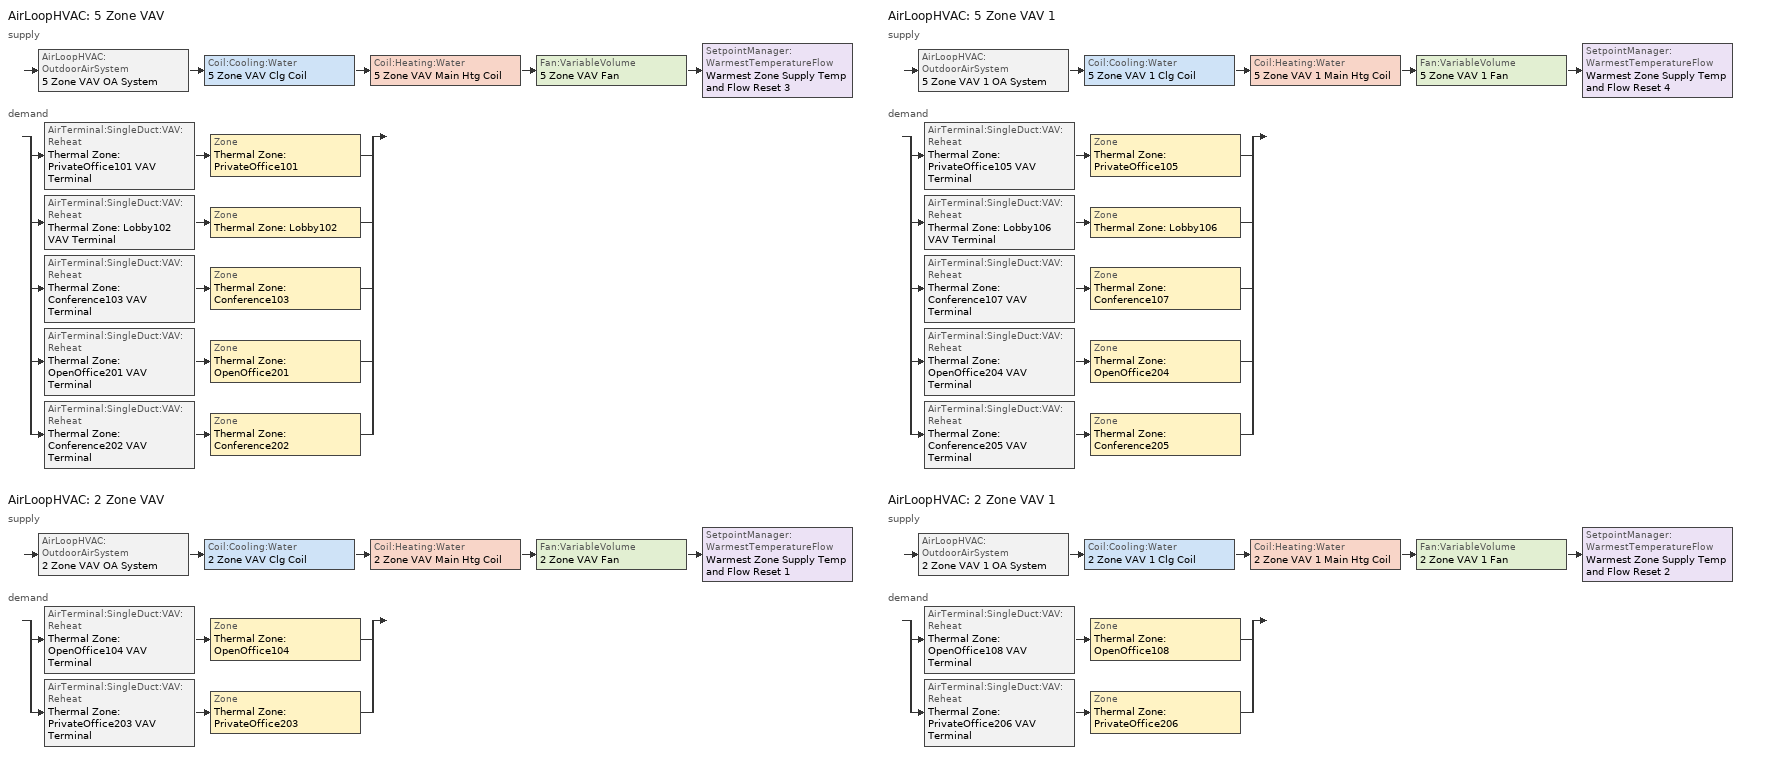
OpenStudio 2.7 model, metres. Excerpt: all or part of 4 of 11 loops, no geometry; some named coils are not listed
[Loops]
AirLoopHVAC '5 Zone VAV'
 supply: AirLoopHVAC:OutdoorAirSystem '5 Zone VAV OA System' > Coil:Cooling:Water '5 Zone VAV Clg Coil' > Coil:Heating:Water '5 Zone VAV Main Htg Coil' > Fan:VariableVolume '5 Zone VAV Fan' > SetpointManager:WarmestTemperatureFlow 'Warmest Zone Supply Temp and Flow Reset 3'
 demand: split
  | AirTerminal:SingleDuct:VAV:Reheat 'Thermal Zone: PrivateOffice101 VAV Terminal' > Zone 'Thermal Zone: PrivateOffice101'
  | AirTerminal:SingleDuct:VAV:Reheat 'Thermal Zone: Lobby102 VAV Terminal' > Zone 'Thermal Zone: Lobby102'
  | AirTerminal:SingleDuct:VAV:Reheat 'Thermal Zone: Conference103 VAV Terminal' > Zone 'Thermal Zone: Conference103'
  | AirTerminal:SingleDuct:VAV:Reheat 'Thermal Zone: OpenOffice201 VAV Terminal' > Zone 'Thermal Zone: OpenOffice201'
  | AirTerminal:SingleDuct:VAV:Reheat 'Thermal Zone: Conference202 VAV Terminal' > Zone 'Thermal Zone: Conference202'
AirLoopHVAC '2 Zone VAV'
 supply: AirLoopHVAC:OutdoorAirSystem '2 Zone VAV OA System' > Coil:Cooling:Water '2 Zone VAV Clg Coil' > Coil:Heating:Water '2 Zone VAV Main Htg Coil' > Fan:VariableVolume '2 Zone VAV Fan' > SetpointManager:WarmestTemperatureFlow 'Warmest Zone Supply Temp and Flow Reset 1'
 demand: split
  | AirTerminal:SingleDuct:VAV:Reheat 'Thermal Zone: OpenOffice104 VAV Terminal' > Zone 'Thermal Zone: OpenOffice104'
  | AirTerminal:SingleDuct:VAV:Reheat 'Thermal Zone: PrivateOffice203 VAV Terminal' > Zone 'Thermal Zone: PrivateOffice203'
AirLoopHVAC '5 Zone VAV 1'
 supply: AirLoopHVAC:OutdoorAirSystem '5 Zone VAV 1 OA System' > Coil:Cooling:Water '5 Zone VAV 1 Clg Coil' > Coil:Heating:Water '5 Zone VAV 1 Main Htg Coil' > Fan:VariableVolume '5 Zone VAV 1 Fan' > SetpointManager:WarmestTemperatureFlow 'Warmest Zone Supply Temp and Flow Reset 4'
 demand: split
  | AirTerminal:SingleDuct:VAV:Reheat 'Thermal Zone: PrivateOffice105 VAV Terminal' > Zone 'Thermal Zone: PrivateOffice105'
  | AirTerminal:SingleDuct:VAV:Reheat 'Thermal Zone: Lobby106 VAV Terminal' > Zone 'Thermal Zone: Lobby106'
  | AirTerminal:SingleDuct:VAV:Reheat 'Thermal Zone: Conference107 VAV Terminal' > Zone 'Thermal Zone: Conference107'
  | AirTerminal:SingleDuct:VAV:Reheat 'Thermal Zone: OpenOffice204 VAV Terminal' > Zone 'Thermal Zone: OpenOffice204'
  | AirTerminal:SingleDuct:VAV:Reheat 'Thermal Zone: Conference205 VAV Terminal' > Zone 'Thermal Zone: Conference205'
AirLoopHVAC '2 Zone VAV 1'
 supply: AirLoopHVAC:OutdoorAirSystem '2 Zone VAV 1 OA System' > Coil:Cooling:Water '2 Zone VAV 1 Clg Coil' > Coil:Heating:Water '2 Zone VAV 1 Main Htg Coil' > Fan:VariableVolume '2 Zone VAV 1 Fan' > SetpointManager:WarmestTemperatureFlow 'Warmest Zone Supply Temp and Flow Reset 2'
 demand: split
  | AirTerminal:SingleDuct:VAV:Reheat 'Thermal Zone: OpenOffice108 VAV Terminal' > Zone 'Thermal Zone: OpenOffice108'
  | AirTerminal:SingleDuct:VAV:Reheat 'Thermal Zone: PrivateOffice206 VAV Terminal' > Zone 'Thermal Zone: PrivateOffice206'
[Sizing:Zone] Zone Cooling Design Supply Air Temperature Input Method=SupplyAirTemperature; Zone Cooling Design Supply Air Temperature {C}=12.8; Zone Cooling Design Supply Air Temperature Difference {deltaC}=11.11; Zone Heating Design Supply Air Temperature Input Method=SupplyAirTemperature; Zone Heating Design Supply Air Temperature {C}=40; Zone Heating Design Supply Air Temperature Difference {deltaC}=11.11; Zone Cooling Design Supply Air Humidity Ratio {kg-H2O/kg-air}=0.0085; Zone Heating Design Supply Air Humidity Ratio {kg-H2O/kg-air}=0.008; Cooling Design Air Flow Method=DesignDayWithLimit; Heating Design Air Flow Method=DesignDay; Account for Dedicated Outdoor Air System=Yes; Dedicated Outdoor Air System Control Strategy=NeutralSupplyAir; Dedicated Outdoor Air Low Setpoint Temperature for Design {C}=autosize; Dedicated Outdoor Air High Setpoint Temperature for Design {C}=autosize
Thermal Zone: OpenOffice201; Thermal Zone: Conference202; Thermal Zone: Conference205; Thermal Zone: PrivateOffice101; Thermal Zone: Conference107; Thermal Zone: Conference103; Thermal Zone: OpenOffice204; Thermal Zone: OpenOffice108; Thermal Zone: PrivateOffice105; Thermal Zone: Lobby106; Thermal Zone: PrivateOffice203; Thermal Zone: PrivateOffice206; Thermal Zone: Lobby102; Thermal Zone: OpenOffice104
[Zone equipment]
Thermal Zone: OpenOffice201: Thermal Zone: OpenOffice201 VAV Terminal
Thermal Zone: Conference202: Thermal Zone: Conference202 VAV Terminal
Thermal Zone: Conference205: Thermal Zone: Conference205 VAV Terminal
Thermal Zone: PrivateOffice101: Thermal Zone: PrivateOffice101 VAV Terminal
Thermal Zone: Conference107: Thermal Zone: Conference107 VAV Terminal
Thermal Zone: Conference103: Thermal Zone: Conference103 VAV Terminal
Thermal Zone: OpenOffice204: Thermal Zone: OpenOffice204 VAV Terminal
Thermal Zone: OpenOffice108: Thermal Zone: OpenOffice108 VAV Terminal
Thermal Zone: PrivateOffice105: Thermal Zone: PrivateOffice105 VAV Terminal
Thermal Zone: Lobby106: Thermal Zone: Lobby106 VAV Terminal
Thermal Zone: PrivateOffice203: Thermal Zone: PrivateOffice203 VAV Terminal
Thermal Zone: PrivateOffice206: Thermal Zone: PrivateOffice206 VAV Terminal
Thermal Zone: Lobby102: Thermal Zone: Lobby102 VAV Terminal
Thermal Zone: OpenOffice104: Thermal Zone: OpenOffice104 VAV Terminal
[AirLoopHVAC] Availability Schedule=Always On Discrete; Design Supply Air Flow Rate {m3/s}=AutoSize
5 Zone VAV; 2 Zone VAV; 5 Zone VAV 1; 2 Zone VAV 1
[Sizing:System] Type of Load to Size On=Sensible; Design Outdoor Air Flow Rate {m3/s}=Autosize; Central Heating Maximum System Air Flow Ratio=0.3; Preheat Design Temperature {C}=7; Preheat Design Humidity Ratio {kg-H2O/kg-Air}=0.008; Precool Design Temperature {C}=12.8; Precool Design Humidity Ratio {kg-H2O/kg-Air}=0.008; Central Cooling Design Supply Air Temperature {C}=12.8; Central Heating Design Supply Air Temperature {C}=12.8; Sizing Option=Coincident; 100% Outdoor Air in Cooling=No; 100% Outdoor Air in Heating=No; Central Cooling Design Supply Air Humidity Ratio {kg-H2O/kg-Air}=0.0085; Central Heating Design Supply Air Humidity Ratio {kg-H2O/kg-Air}=0.008; Cooling Design Air Flow Method=DesignDay; Cooling Design Air Flow Rate {m3/s}=0; Heating Design Air Flow Method=DesignDay; Heating Design Air Flow Rate {m3/s}=0; System Outdoor Air Method=ZoneSum; Zone Maximum Outdoor Air Fraction=1; Cooling Supply Air Flow Rate Per Floor Area {m3/s-m2}=0.00996765; Cooling Fraction of Autosized Cooling Supply Air Flow Rate=1; Cooling Supply Air Flow Rate Per Unit Cooling Capacity {m3/s-W}=3.94755e-05; Heating Supply Air Flow Rate Per Floor Area {m3/s-m2}=0.00996765; Heating Fraction of Autosized Heating Supply Air Flow Rate=1; Heating Fraction of Autosized Cooling Supply Air Flow Rate=1; Heating Supply Air Flow Rate Per Unit Heating Capacity {m3/s-W}=3.15882e-05; Cooling Design Capacity Method=CoolingDesignCapacity; Cooling Design Capacity {W}=autosize; Cooling Design Capacity Per Floor Area {W/m2}=234.7; Fraction of Autosized Cooling Design Capacity=1; Heating Design Capacity Method=HeatingDesignCapacity; Heating Design Capacity {W}=autosize; Heating Design Capacity Per Floor Area {W/m2}=157; Fraction of Autosized Heating Design Capacity=1; Central Cooling Capacity Control Method=OnOff
5 Zone VAV; 2 Zone VAV; 5 Zone VAV 1; 2 Zone VAV 1
[Fan:VariableVolume] Availability Schedule=Always On Discrete; Pressure Rise {Pa}=1245.44; Maximum Flow Rate {m3/s}=Autosize; Fan Power Minimum Flow Rate Input Method=Fraction; Fan Power Minimum Flow Fraction=0.25; Fan Power Minimum Air Flow Rate {m3/s}=0; Motor In Airstream Fraction=1; Fan Power Coefficient 1=0.0407599; Fan Power Coefficient 2=0.088045; Fan Power Coefficient 3=-0.0729261; Fan Power Coefficient 4=0.94374; Fan Power Coefficient 5=0
Name | Fan Total Efficiency | Motor Efficiency
5 Zone VAV Fan; 5 Zone VAV 1 Fan; 2 Zone VAV 1 Fan | 0.616556 | 0.895
2 Zone VAV Fan | 0.595889 | 0.865
[Controller:OutdoorAir] Minimum Outdoor Air Flow Rate {m3/s}=0; Maximum Outdoor Air Flow Rate {m3/s}=Autosize; Economizer Control Type=DifferentialDryBulb; Economizer Control Action Type=ModulateFlow; Economizer Minimum Limit Dry-Bulb Temperature {C}=-100; Lockout Type=NoLockout; Minimum Limit Type=FixedMinimum; High Humidity Control=No; Heat Recovery Bypass Control Type=BypassWhenOAFlowGreaterThanMinimum
Name | Controller Mechanical Ventilation
5 Zone VAV OA Controller | 5 Zone VAV Vent Controller
2 Zone VAV OA Controller | 2 Zone VAV Vent Controller
5 Zone VAV 1 OA Controller | 5 Zone VAV 1 Vent Controller
2 Zone VAV 1 OA Controller | 2 Zone VAV 1 Vent Controller
[Controller:MechanicalVentilation] Availability Schedule=Always On Discrete; Demand Controlled Ventilation=Yes; System Outdoor Air Method=ZoneSum
5 Zone VAV Vent Controller; 2 Zone VAV Vent Controller; 5 Zone VAV 1 Vent Controller; 2 Zone VAV 1 Vent Controller
[AirLoopHVAC:OutdoorAirSystem]
Name | Controller
5 Zone VAV OA System | 5 Zone VAV OA Controller
2 Zone VAV OA System | 2 Zone VAV OA Controller
5 Zone VAV 1 OA System | 5 Zone VAV 1 OA Controller
2 Zone VAV 1 OA System | 2 Zone VAV 1 OA Controller
[AirTerminal:SingleDuct:VAV:Reheat] Availability Schedule=Always On Discrete; Maximum Air Flow Rate {m3/s}=AutoSize; Zone Minimum Air Flow Input Method=Constant; Constant Minimum Air Flow Fraction=0.1; Fixed Minimum Air Flow Rate {m3/s}=0; Maximum Hot Water or Steam Flow Rate {m3/s}=AutoSize; Minimum Hot Water or Steam Flow Rate {m3/s}=0; Convergence Tolerance=0.001; Damper Heating Action=ReverseWithLimits; Maximum Flow per Zone Floor Area During Reheat {m3/s-m2}=AutoSize; Maximum Flow Fraction During Reheat=0.5; Maximum Reheat Air Temperature {C}=40; Control For Outdoor Air=No
Name | Reheat Coil
Thermal Zone: PrivateOffice101 VAV Terminal | Thermal Zone: PrivateOffice101 Reheat Coil
Thermal Zone: Lobby102 VAV Terminal | Thermal Zone: Lobby102 Reheat Coil
Thermal Zone: Conference103 VAV Terminal | Thermal Zone: Conference103 Reheat Coil
Thermal Zone: OpenOffice201 VAV Terminal | Thermal Zone: OpenOffice201 Reheat Coil
Thermal Zone: Conference202 VAV Terminal | Thermal Zone: Conference202 Reheat Coil
Thermal Zone: OpenOffice104 VAV Terminal | Thermal Zone: OpenOffice104 Reheat Coil
Thermal Zone: PrivateOffice203 VAV Terminal | Thermal Zone: PrivateOffice203 Reheat Coil
Thermal Zone: PrivateOffice105 VAV Terminal | Thermal Zone: PrivateOffice105 Reheat Coil
Thermal Zone: Lobby106 VAV Terminal | Thermal Zone: Lobby106 Reheat Coil
Thermal Zone: Conference107 VAV Terminal | Thermal Zone: Conference107 Reheat Coil
Thermal Zone: OpenOffice204 VAV Terminal | Thermal Zone: OpenOffice204 Reheat Coil
Thermal Zone: Conference205 VAV Terminal | Thermal Zone: Conference205 Reheat Coil
Thermal Zone: OpenOffice108 VAV Terminal | Thermal Zone: OpenOffice108 Reheat Coil
Thermal Zone: PrivateOffice206 VAV Terminal | Thermal Zone: PrivateOffice206 Reheat Coil
[SetpointManager:WarmestTemperatureFlow] Control Variable=Temperature; Minimum Setpoint Temperature {C}=12.7778; Maximum Setpoint Temperature {C}=21.1111; Strategy=TemperatureFirst; Minimum Turndown Ratio=0.2
Name | Setpoint Node or NodeList
Warmest Zone Supply Temp and Flow Reset 1 | 2 Zone VAV Supply Outlet Node
Warmest Zone Supply Temp and Flow Reset 2 | 2 Zone VAV 1 Supply Outlet Node
Warmest Zone Supply Temp and Flow Reset 3 | 5 Zone VAV Supply Outlet Node
Warmest Zone Supply Temp and Flow Reset 4 | 5 Zone VAV 1 Supply Outlet Node
[Schedule:Constant]
Always On Discrete: Value=1
